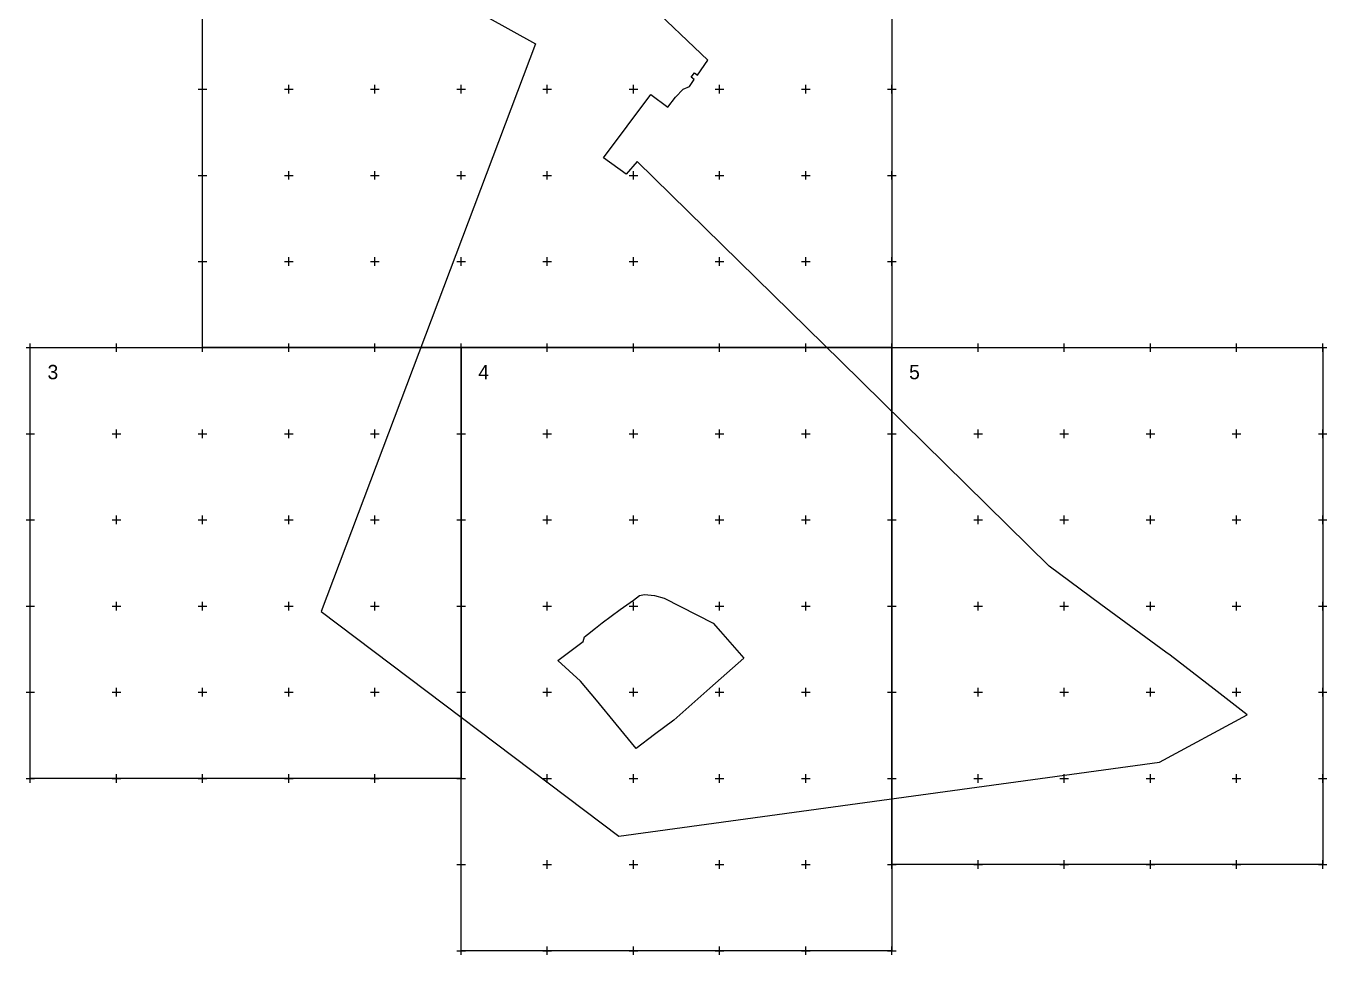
# Model space of a CAD drawing. Header units: metres. Extents: x 247 to 1002, y 2148 to 3231.
# Drawn here: x 247 to 1002, y 2148 to 2687 of the extents above; entities that cross this region are included whole.
import ezdxf
from ezdxf.enums import TextEntityAlignment as Align

# ---------------------------------------------------------------- set-up
doc = ezdxf.new("R2010")
doc.units = ezdxf.units.M
doc.header["$MEASUREMENT"] = 0
for name, color, linetype, lineweight in [('Граница перевывода', 7, 'Continuous', 25), ('Координатные кресты', 7, 'Continuous', 25), ('Подписи рамок', 7, 'Continuous', 25), ('Рамки', 7, 'Continuous', 25)]:
    doc.layers.add(name, color=color, linetype=linetype, lineweight=lineweight)
doc.styles.add('Style-RUSSIAN_1251', font='RUSSIAN_1251.shx')

# ---------------------------------------------------------------- blocks, each defined once
blk = doc.blocks.new('KREST_42')
at = {"layer": 'Координатные кресты', "color": 7, "linetype": 'Continuous', "lineweight": 25}
for p, q in [((-2.5, 0), (2.5, 0)), ((0, -2.5), (0, 2.5))]:
    blk.add_line(p, q, dxfattribs=at)
blk = doc.blocks.new('KREST_43')
at = {"layer": 'Координатные кресты', "color": 7, "linetype": 'Continuous', "lineweight": 25}
for p, q in [((-2.5, 0), (2.5, 0)), ((0, -2.5), (0, 2.5))]:
    blk.add_line(p, q, dxfattribs=at)
blk = doc.blocks.new('KREST_44')
at = {"layer": 'Координатные кресты', "color": 7, "linetype": 'Continuous', "lineweight": 25}
for p, q in [((-2.5, 0), (2.5, 0)), ((0, -2.5), (0, 2.5))]:
    blk.add_line(p, q, dxfattribs=at)
blk = doc.blocks.new('KREST_45')
at = {"layer": 'Координатные кресты', "color": 7, "linetype": 'Continuous', "lineweight": 25}
for p, q in [((-2.5, 0), (2.5, 0)), ((0, -2.5), (0, 2.5))]:
    blk.add_line(p, q, dxfattribs=at)
blk = doc.blocks.new('KREST_47')
at = {"layer": 'Координатные кресты', "color": 7, "linetype": 'Continuous', "lineweight": 25}
for p, q in [((-2.5, 0), (2.5, 0)), ((0, -2.5), (0, 2.5))]:
    blk.add_line(p, q, dxfattribs=at)
blk = doc.blocks.new('KREST_48')
at = {"layer": 'Координатные кресты', "color": 7, "linetype": 'Continuous', "lineweight": 25}
for p, q in [((-2.5, 0), (2.5, 0)), ((0, -2.5), (0, 2.5))]:
    blk.add_line(p, q, dxfattribs=at)
blk = doc.blocks.new('KREST_49')
at = {"layer": 'Координатные кресты', "color": 7, "linetype": 'Continuous', "lineweight": 25}
for p, q in [((-2.5, 0), (2.5, 0)), ((0, -2.5), (0, 2.5))]:
    blk.add_line(p, q, dxfattribs=at)
blk = doc.blocks.new('KREST_50')
at = {"layer": 'Координатные кресты', "color": 7, "linetype": 'Continuous', "lineweight": 25}
for p, q in [((-2.5, 0), (2.5, 0)), ((0, -2.5), (0, 2.5))]:
    blk.add_line(p, q, dxfattribs=at)
blk = doc.blocks.new('KREST_52')
at = {"layer": 'Координатные кресты', "color": 7, "linetype": 'Continuous', "lineweight": 25}
for p, q in [((-2.5, 0), (2.5, 0)), ((0, -2.5), (0, 2.5))]:
    blk.add_line(p, q, dxfattribs=at)
blk = doc.blocks.new('KREST_53')
at = {"layer": 'Координатные кресты', "color": 7, "linetype": 'Continuous', "lineweight": 25}
for p, q in [((-2.5, 0), (2.5, 0)), ((0, -2.5), (0, 2.5))]:
    blk.add_line(p, q, dxfattribs=at)
blk = doc.blocks.new('KREST_54')
at = {"layer": 'Координатные кресты', "color": 7, "linetype": 'Continuous', "lineweight": 25}
for p, q in [((-2.5, 0), (2.5, 0)), ((0, -2.5), (0, 2.5))]:
    blk.add_line(p, q, dxfattribs=at)
blk = doc.blocks.new('KREST_55')
at = {"layer": 'Координатные кресты', "color": 7, "linetype": 'Continuous', "lineweight": 25}
for p, q in [((-2.5, 0), (2.5, 0)), ((0, -2.5), (0, 2.5))]:
    blk.add_line(p, q, dxfattribs=at)
blk = doc.blocks.new('KREST_57')
at = {"layer": 'Координатные кресты', "color": 7, "linetype": 'Continuous', "lineweight": 25}
for p, q in [((-2.5, 0), (2.5, 0)), ((0, -2.5), (0, 2.5))]:
    blk.add_line(p, q, dxfattribs=at)
blk = doc.blocks.new('KREST_58')
at = {"layer": 'Координатные кресты', "color": 7, "linetype": 'Continuous', "lineweight": 25}
for p, q in [((-2.5, 0), (2.5, 0)), ((0, -2.5), (0, 2.5))]:
    blk.add_line(p, q, dxfattribs=at)
blk = doc.blocks.new('KREST_59')
at = {"layer": 'Координатные кресты', "color": 7, "linetype": 'Continuous', "lineweight": 25}
for p, q in [((-2.5, 0), (2.5, 0)), ((0, -2.5), (0, 2.5))]:
    blk.add_line(p, q, dxfattribs=at)
blk = doc.blocks.new('KREST_60')
at = {"layer": 'Координатные кресты', "color": 7, "linetype": 'Continuous', "lineweight": 25}
for p, q in [((-2.5, 0), (2.5, 0)), ((0, -2.5), (0, 2.5))]:
    blk.add_line(p, q, dxfattribs=at)
blk = doc.blocks.new('KREST_62')
at = {"layer": 'Координатные кресты', "color": 7, "linetype": 'Continuous', "lineweight": 25}
for p, q in [((-2.5, 0), (2.5, 0)), ((0, -2.5), (0, 2.5))]:
    blk.add_line(p, q, dxfattribs=at)
blk = doc.blocks.new('KREST_63')
at = {"layer": 'Координатные кресты', "color": 7, "linetype": 'Continuous', "lineweight": 25}
for p, q in [((-2.5, 0), (2.5, 0)), ((0, -2.5), (0, 2.5))]:
    blk.add_line(p, q, dxfattribs=at)
blk = doc.blocks.new('KREST_64')
at = {"layer": 'Координатные кресты', "color": 7, "linetype": 'Continuous', "lineweight": 25}
for p, q in [((-2.5, 0), (2.5, 0)), ((0, -2.5), (0, 2.5))]:
    blk.add_line(p, q, dxfattribs=at)
blk = doc.blocks.new('KREST_65')
at = {"layer": 'Координатные кресты', "color": 7, "linetype": 'Continuous', "lineweight": 25}
for p, q in [((-2.5, 0), (2.5, 0)), ((0, -2.5), (0, 2.5))]:
    blk.add_line(p, q, dxfattribs=at)
blk = doc.blocks.new('KREST_67')
at = {"layer": 'Координатные кресты', "color": 7, "linetype": 'Continuous', "lineweight": 25}
for p, q in [((-2.5, 0), (2.5, 0)), ((0, -2.5), (0, 2.5))]:
    blk.add_line(p, q, dxfattribs=at)
blk = doc.blocks.new('KREST_68')
at = {"layer": 'Координатные кресты', "color": 7, "linetype": 'Continuous', "lineweight": 25}
for p, q in [((-2.5, 0), (2.5, 0)), ((0, -2.5), (0, 2.5))]:
    blk.add_line(p, q, dxfattribs=at)
blk = doc.blocks.new('KREST_69')
at = {"layer": 'Координатные кресты', "color": 7, "linetype": 'Continuous', "lineweight": 25}
for p, q in [((-2.5, 0), (2.5, 0)), ((0, -2.5), (0, 2.5))]:
    blk.add_line(p, q, dxfattribs=at)
blk = doc.blocks.new('KREST_70')
at = {"layer": 'Координатные кресты', "color": 7, "linetype": 'Continuous', "lineweight": 25}
for p, q in [((-2.5, 0), (2.5, 0)), ((0, -2.5), (0, 2.5))]:
    blk.add_line(p, q, dxfattribs=at)
blk = doc.blocks.new('KREST_72')
at = {"layer": 'Координатные кресты', "color": 7, "linetype": 'Continuous', "lineweight": 25}
for p, q in [((-2.5, 0), (2.5, 0)), ((0, -2.5), (0, 2.5))]:
    blk.add_line(p, q, dxfattribs=at)
blk = doc.blocks.new('KREST_73')
at = {"layer": 'Координатные кресты', "color": 7, "linetype": 'Continuous', "lineweight": 25}
for p, q in [((-2.5, 0), (2.5, 0)), ((0, -2.5), (0, 2.5))]:
    blk.add_line(p, q, dxfattribs=at)
blk = doc.blocks.new('KREST_74')
at = {"layer": 'Координатные кресты', "color": 7, "linetype": 'Continuous', "lineweight": 25}
for p, q in [((-2.5, 0), (2.5, 0)), ((0, -2.5), (0, 2.5))]:
    blk.add_line(p, q, dxfattribs=at)
blk = doc.blocks.new('KREST_75')
at = {"layer": 'Координатные кресты', "color": 7, "linetype": 'Continuous', "lineweight": 25}
for p, q in [((-2.5, 0), (2.5, 0)), ((0, -2.5), (0, 2.5))]:
    blk.add_line(p, q, dxfattribs=at)
blk = doc.blocks.new('KREST_78')
at = {"layer": 'Координатные кресты', "color": 7, "linetype": 'Continuous', "lineweight": 25}
for p, q in [((-2.5, 0), (2.5, 0)), ((0, -2.5), (0, 2.5))]:
    blk.add_line(p, q, dxfattribs=at)
blk = doc.blocks.new('KREST_79')
at = {"layer": 'Координатные кресты', "color": 7, "linetype": 'Continuous', "lineweight": 25}
for p, q in [((-2.5, 0), (2.5, 0)), ((0, -2.5), (0, 2.5))]:
    blk.add_line(p, q, dxfattribs=at)
blk = doc.blocks.new('KREST_80')
at = {"layer": 'Координатные кресты', "color": 7, "linetype": 'Continuous', "lineweight": 25}
for p, q in [((-2.5, 0), (2.5, 0)), ((0, -2.5), (0, 2.5))]:
    blk.add_line(p, q, dxfattribs=at)
blk = doc.blocks.new('KREST_81')
at = {"layer": 'Координатные кресты', "color": 7, "linetype": 'Continuous', "lineweight": 25}
for p, q in [((-2.5, 0), (2.5, 0)), ((0, -2.5), (0, 2.5))]:
    blk.add_line(p, q, dxfattribs=at)
blk = doc.blocks.new('KREST_84')
at = {"layer": 'Координатные кресты', "color": 7, "linetype": 'Continuous', "lineweight": 25}
for p, q in [((-2.5, 0), (2.5, 0)), ((0, -2.5), (0, 2.5))]:
    blk.add_line(p, q, dxfattribs=at)
blk = doc.blocks.new('KREST_85')
at = {"layer": 'Координатные кресты', "color": 7, "linetype": 'Continuous', "lineweight": 25}
for p, q in [((-2.5, 0), (2.5, 0)), ((0, -2.5), (0, 2.5))]:
    blk.add_line(p, q, dxfattribs=at)
blk = doc.blocks.new('KREST_86')
at = {"layer": 'Координатные кресты', "color": 7, "linetype": 'Continuous', "lineweight": 25}
for p, q in [((-2.5, 0), (2.5, 0)), ((0, -2.5), (0, 2.5))]:
    blk.add_line(p, q, dxfattribs=at)
blk = doc.blocks.new('KREST_87')
at = {"layer": 'Координатные кресты', "color": 7, "linetype": 'Continuous', "lineweight": 25}
for p, q in [((-2.5, 0), (2.5, 0)), ((0, -2.5), (0, 2.5))]:
    blk.add_line(p, q, dxfattribs=at)
blk = doc.blocks.new('KREST_90')
at = {"layer": 'Координатные кресты', "color": 7, "linetype": 'Continuous', "lineweight": 25}
for p, q in [((-2.5, 0), (2.5, 0)), ((0, -2.5), (0, 2.5))]:
    blk.add_line(p, q, dxfattribs=at)
blk = doc.blocks.new('KREST_91')
at = {"layer": 'Координатные кресты', "color": 7, "linetype": 'Continuous', "lineweight": 25}
for p, q in [((-2.5, 0), (2.5, 0)), ((0, -2.5), (0, 2.5))]:
    blk.add_line(p, q, dxfattribs=at)
blk = doc.blocks.new('KREST_92')
at = {"layer": 'Координатные кресты', "color": 7, "linetype": 'Continuous', "lineweight": 25}
for p, q in [((-2.5, 0), (2.5, 0)), ((0, -2.5), (0, 2.5))]:
    blk.add_line(p, q, dxfattribs=at)
blk = doc.blocks.new('KREST_93')
at = {"layer": 'Координатные кресты', "color": 7, "linetype": 'Continuous', "lineweight": 25}
for p, q in [((-2.5, 0), (2.5, 0)), ((0, -2.5), (0, 2.5))]:
    blk.add_line(p, q, dxfattribs=at)
blk = doc.blocks.new('KREST_94')
at = {"layer": 'Координатные кресты', "color": 7, "linetype": 'Continuous', "lineweight": 25}
for p, q in [((-2.5, 0), (2.5, 0)), ((0, -2.5), (0, 2.5))]:
    blk.add_line(p, q, dxfattribs=at)
blk = doc.blocks.new('KREST_95')
at = {"layer": 'Координатные кресты', "color": 7, "linetype": 'Continuous', "lineweight": 25}
for p, q in [((-2.5, 0), (2.5, 0)), ((0, -2.5), (0, 2.5))]:
    blk.add_line(p, q, dxfattribs=at)
blk = doc.blocks.new('KREST_96')
at = {"layer": 'Координатные кресты', "color": 7, "linetype": 'Continuous', "lineweight": 25}
for p, q in [((-2.5, 0), (2.5, 0)), ((0, -2.5), (0, 2.5))]:
    blk.add_line(p, q, dxfattribs=at)
blk = doc.blocks.new('KREST_97')
at = {"layer": 'Координатные кресты', "color": 7, "linetype": 'Continuous', "lineweight": 25}
for p, q in [((-2.5, 0), (2.5, 0)), ((0, -2.5), (0, 2.5))]:
    blk.add_line(p, q, dxfattribs=at)
blk = doc.blocks.new('KREST_98')
at = {"layer": 'Координатные кресты', "color": 7, "linetype": 'Continuous', "lineweight": 25}
for p, q in [((-2.5, 0), (2.5, 0)), ((0, -2.5), (0, 2.5))]:
    blk.add_line(p, q, dxfattribs=at)
blk = doc.blocks.new('KREST_99')
at = {"layer": 'Координатные кресты', "color": 7, "linetype": 'Continuous', "lineweight": 25}
for p, q in [((-2.5, 0), (2.5, 0)), ((0, -2.5), (0, 2.5))]:
    blk.add_line(p, q, dxfattribs=at)
blk = doc.blocks.new('KREST_100')
at = {"layer": 'Координатные кресты', "color": 7, "linetype": 'Continuous', "lineweight": 25}
for p, q in [((-2.5, 0), (2.5, 0)), ((0, -2.5), (0, 2.5))]:
    blk.add_line(p, q, dxfattribs=at)
blk = doc.blocks.new('KREST_101')
at = {"layer": 'Координатные кресты', "color": 7, "linetype": 'Continuous', "lineweight": 25}
for p, q in [((-2.5, 0), (2.5, 0)), ((0, -2.5), (0, 2.5))]:
    blk.add_line(p, q, dxfattribs=at)
blk = doc.blocks.new('KREST_102')
at = {"layer": 'Координатные кресты', "color": 7, "linetype": 'Continuous', "lineweight": 25}
for p, q in [((-2.5, 0), (2.5, 0)), ((0, -2.5), (0, 2.5))]:
    blk.add_line(p, q, dxfattribs=at)
blk = doc.blocks.new('KREST_103')
at = {"layer": 'Координатные кресты', "color": 7, "linetype": 'Continuous', "lineweight": 25}
for p, q in [((-2.5, 0), (2.5, 0)), ((0, -2.5), (0, 2.5))]:
    blk.add_line(p, q, dxfattribs=at)
blk = doc.blocks.new('KREST_104')
at = {"layer": 'Координатные кресты', "color": 7, "linetype": 'Continuous', "lineweight": 25}
for p, q in [((-2.5, 0), (2.5, 0)), ((0, -2.5), (0, 2.5))]:
    blk.add_line(p, q, dxfattribs=at)
blk = doc.blocks.new('KREST_105')
at = {"layer": 'Координатные кресты', "color": 7, "linetype": 'Continuous', "lineweight": 25}
for p, q in [((-2.5, 0), (2.5, 0)), ((0, -2.5), (0, 2.5))]:
    blk.add_line(p, q, dxfattribs=at)
blk = doc.blocks.new('KREST_106')
at = {"layer": 'Координатные кресты', "color": 7, "linetype": 'Continuous', "lineweight": 25}
for p, q in [((-2.5, 0), (2.5, 0)), ((0, -2.5), (0, 2.5))]:
    blk.add_line(p, q, dxfattribs=at)
blk = doc.blocks.new('KREST_107')
at = {"layer": 'Координатные кресты', "color": 7, "linetype": 'Continuous', "lineweight": 25}
for p, q in [((-2.5, 0), (2.5, 0)), ((0, -2.5), (0, 2.5))]:
    blk.add_line(p, q, dxfattribs=at)
blk = doc.blocks.new('KREST_108')
at = {"layer": 'Координатные кресты', "color": 7, "linetype": 'Continuous', "lineweight": 25}
for p, q in [((-2.5, 0), (2.5, 0)), ((0, -2.5), (0, 2.5))]:
    blk.add_line(p, q, dxfattribs=at)
blk = doc.blocks.new('KREST_109')
at = {"layer": 'Координатные кресты', "color": 7, "linetype": 'Continuous', "lineweight": 25}
for p, q in [((-2.5, 0), (2.5, 0)), ((0, -2.5), (0, 2.5))]:
    blk.add_line(p, q, dxfattribs=at)
blk = doc.blocks.new('KREST_110')
at = {"layer": 'Координатные кресты', "color": 7, "linetype": 'Continuous', "lineweight": 25}
for p, q in [((-2.5, 0), (2.5, 0)), ((0, -2.5), (0, 2.5))]:
    blk.add_line(p, q, dxfattribs=at)
blk = doc.blocks.new('KREST_111')
at = {"layer": 'Координатные кресты', "color": 7, "linetype": 'Continuous', "lineweight": 25}
for p, q in [((-2.5, 0), (2.5, 0)), ((0, -2.5), (0, 2.5))]:
    blk.add_line(p, q, dxfattribs=at)
blk = doc.blocks.new('KREST_112')
at = {"layer": 'Координатные кресты', "color": 7, "linetype": 'Continuous', "lineweight": 25}
for p, q in [((-2.5, 0), (2.5, 0)), ((0, -2.5), (0, 2.5))]:
    blk.add_line(p, q, dxfattribs=at)
blk = doc.blocks.new('KREST_113')
at = {"layer": 'Координатные кресты', "color": 7, "linetype": 'Continuous', "lineweight": 25}
for p, q in [((-2.5, 0), (2.5, 0)), ((0, -2.5), (0, 2.5))]:
    blk.add_line(p, q, dxfattribs=at)
blk = doc.blocks.new('KREST_114')
at = {"layer": 'Координатные кресты', "color": 7, "linetype": 'Continuous', "lineweight": 25}
for p, q in [((-2.5, 0), (2.5, 0)), ((0, -2.5), (0, 2.5))]:
    blk.add_line(p, q, dxfattribs=at)
blk = doc.blocks.new('KREST_115')
at = {"layer": 'Координатные кресты', "color": 7, "linetype": 'Continuous', "lineweight": 25}
for p, q in [((-2.5, 0), (2.5, 0)), ((0, -2.5), (0, 2.5))]:
    blk.add_line(p, q, dxfattribs=at)
blk = doc.blocks.new('KREST_116')
at = {"layer": 'Координатные кресты', "color": 7, "linetype": 'Continuous', "lineweight": 25}
for p, q in [((-2.5, 0), (2.5, 0)), ((0, -2.5), (0, 2.5))]:
    blk.add_line(p, q, dxfattribs=at)
blk = doc.blocks.new('KREST_117')
at = {"layer": 'Координатные кресты', "color": 7, "linetype": 'Continuous', "lineweight": 25}
for p, q in [((-2.5, 0), (2.5, 0)), ((0, -2.5), (0, 2.5))]:
    blk.add_line(p, q, dxfattribs=at)
blk = doc.blocks.new('KREST_118')
at = {"layer": 'Координатные кресты', "color": 7, "linetype": 'Continuous', "lineweight": 25}
for p, q in [((-2.5, 0), (2.5, 0)), ((0, -2.5), (0, 2.5))]:
    blk.add_line(p, q, dxfattribs=at)
blk = doc.blocks.new('KREST_119')
at = {"layer": 'Координатные кресты', "color": 7, "linetype": 'Continuous', "lineweight": 25}
for p, q in [((-2.5, 0), (2.5, 0)), ((0, -2.5), (0, 2.5))]:
    blk.add_line(p, q, dxfattribs=at)
blk = doc.blocks.new('KREST_120')
at = {"layer": 'Координатные кресты', "color": 7, "linetype": 'Continuous', "lineweight": 25}
for p, q in [((-2.5, 0), (2.5, 0)), ((0, -2.5), (0, 2.5))]:
    blk.add_line(p, q, dxfattribs=at)
blk = doc.blocks.new('KREST_121')
at = {"layer": 'Координатные кресты', "color": 7, "linetype": 'Continuous', "lineweight": 25}
for p, q in [((-2.5, 0), (2.5, 0)), ((0, -2.5), (0, 2.5))]:
    blk.add_line(p, q, dxfattribs=at)
blk = doc.blocks.new('KREST_122')
at = {"layer": 'Координатные кресты', "color": 7, "linetype": 'Continuous', "lineweight": 25}
for p, q in [((-2.5, 0), (2.5, 0)), ((0, -2.5), (0, 2.5))]:
    blk.add_line(p, q, dxfattribs=at)
blk = doc.blocks.new('KREST_123')
at = {"layer": 'Координатные кресты', "color": 7, "linetype": 'Continuous', "lineweight": 25}
for p, q in [((-2.5, 0), (2.5, 0)), ((0, -2.5), (0, 2.5))]:
    blk.add_line(p, q, dxfattribs=at)
blk = doc.blocks.new('KREST_124')
at = {"layer": 'Координатные кресты', "color": 7, "linetype": 'Continuous', "lineweight": 25}
for p, q in [((-2.5, 0), (2.5, 0)), ((0, -2.5), (0, 2.5))]:
    blk.add_line(p, q, dxfattribs=at)
blk = doc.blocks.new('KREST_125')
at = {"layer": 'Координатные кресты', "color": 7, "linetype": 'Continuous', "lineweight": 25}
for p, q in [((-2.5, 0), (2.5, 0)), ((0, -2.5), (0, 2.5))]:
    blk.add_line(p, q, dxfattribs=at)
blk = doc.blocks.new('KREST_126')
at = {"layer": 'Координатные кресты', "color": 7, "linetype": 'Continuous', "lineweight": 25}
for p, q in [((-2.5, 0), (2.5, 0)), ((0, -2.5), (0, 2.5))]:
    blk.add_line(p, q, dxfattribs=at)
blk = doc.blocks.new('KREST_127')
at = {"layer": 'Координатные кресты', "color": 7, "linetype": 'Continuous', "lineweight": 25}
for p, q in [((-2.5, 0), (2.5, 0)), ((0, -2.5), (0, 2.5))]:
    blk.add_line(p, q, dxfattribs=at)
blk = doc.blocks.new('KREST_128')
at = {"layer": 'Координатные кресты', "color": 7, "linetype": 'Continuous', "lineweight": 25}
for p, q in [((-2.5, 0), (2.5, 0)), ((0, -2.5), (0, 2.5))]:
    blk.add_line(p, q, dxfattribs=at)
blk = doc.blocks.new('KREST_129')
at = {"layer": 'Координатные кресты', "color": 7, "linetype": 'Continuous', "lineweight": 25}
for p, q in [((-2.5, 0), (2.5, 0)), ((0, -2.5), (0, 2.5))]:
    blk.add_line(p, q, dxfattribs=at)
blk = doc.blocks.new('KREST_130')
at = {"layer": 'Координатные кресты', "color": 7, "linetype": 'Continuous', "lineweight": 25}
for p, q in [((-2.5, 0), (2.5, 0)), ((0, -2.5), (0, 2.5))]:
    blk.add_line(p, q, dxfattribs=at)
blk = doc.blocks.new('KREST_131')
at = {"layer": 'Координатные кресты', "color": 7, "linetype": 'Continuous', "lineweight": 25}
for p, q in [((-2.5, 0), (2.5, 0)), ((0, -2.5), (0, 2.5))]:
    blk.add_line(p, q, dxfattribs=at)
blk = doc.blocks.new('KREST_132')
at = {"layer": 'Координатные кресты', "color": 7, "linetype": 'Continuous', "lineweight": 25}
for p, q in [((-2.5, 0), (2.5, 0)), ((0, -2.5), (0, 2.5))]:
    blk.add_line(p, q, dxfattribs=at)
blk = doc.blocks.new('KREST_133')
at = {"layer": 'Координатные кресты', "color": 7, "linetype": 'Continuous', "lineweight": 25}
for p, q in [((-2.5, 0), (2.5, 0)), ((0, -2.5), (0, 2.5))]:
    blk.add_line(p, q, dxfattribs=at)
blk = doc.blocks.new('KREST_134')
at = {"layer": 'Координатные кресты', "color": 7, "linetype": 'Continuous', "lineweight": 25}
for p, q in [((-2.5, 0), (2.5, 0)), ((0, -2.5), (0, 2.5))]:
    blk.add_line(p, q, dxfattribs=at)
blk = doc.blocks.new('KREST_135')
at = {"layer": 'Координатные кресты', "color": 7, "linetype": 'Continuous', "lineweight": 25}
for p, q in [((-2.5, 0), (2.5, 0)), ((0, -2.5), (0, 2.5))]:
    blk.add_line(p, q, dxfattribs=at)
blk = doc.blocks.new('KREST_136')
at = {"layer": 'Координатные кресты', "color": 7, "linetype": 'Continuous', "lineweight": 25}
for p, q in [((-2.5, 0), (2.5, 0)), ((0, -2.5), (0, 2.5))]:
    blk.add_line(p, q, dxfattribs=at)
blk = doc.blocks.new('KREST_137')
at = {"layer": 'Координатные кресты', "color": 7, "linetype": 'Continuous', "lineweight": 25}
for p, q in [((-2.5, 0), (2.5, 0)), ((0, -2.5), (0, 2.5))]:
    blk.add_line(p, q, dxfattribs=at)
blk = doc.blocks.new('KREST_138')
at = {"layer": 'Координатные кресты', "color": 7, "linetype": 'Continuous', "lineweight": 25}
for p, q in [((-2.5, 0), (2.5, 0)), ((0, -2.5), (0, 2.5))]:
    blk.add_line(p, q, dxfattribs=at)
blk = doc.blocks.new('KREST_139')
at = {"layer": 'Координатные кресты', "color": 7, "linetype": 'Continuous', "lineweight": 25}
for p, q in [((-2.5, 0), (2.5, 0)), ((0, -2.5), (0, 2.5))]:
    blk.add_line(p, q, dxfattribs=at)
blk = doc.blocks.new('KREST_140')
at = {"layer": 'Координатные кресты', "color": 7, "linetype": 'Continuous', "lineweight": 25}
for p, q in [((-2.5, 0), (2.5, 0)), ((0, -2.5), (0, 2.5))]:
    blk.add_line(p, q, dxfattribs=at)
blk = doc.blocks.new('KREST_141')
at = {"layer": 'Координатные кресты', "color": 7, "linetype": 'Continuous', "lineweight": 25}
for p, q in [((-2.5, 0), (2.5, 0)), ((0, -2.5), (0, 2.5))]:
    blk.add_line(p, q, dxfattribs=at)
blk = doc.blocks.new('KREST_142')
at = {"layer": 'Координатные кресты', "color": 7, "linetype": 'Continuous', "lineweight": 25}
for p, q in [((-2.5, 0), (2.5, 0)), ((0, -2.5), (0, 2.5))]:
    blk.add_line(p, q, dxfattribs=at)
blk = doc.blocks.new('KREST_143')
at = {"layer": 'Координатные кресты', "color": 7, "linetype": 'Continuous', "lineweight": 25}
for p, q in [((-2.5, 0), (2.5, 0)), ((0, -2.5), (0, 2.5))]:
    blk.add_line(p, q, dxfattribs=at)
blk = doc.blocks.new('KREST_144')
at = {"layer": 'Координатные кресты', "color": 7, "linetype": 'Continuous', "lineweight": 25}
for p, q in [((-2.5, 0), (2.5, 0)), ((0, -2.5), (0, 2.5))]:
    blk.add_line(p, q, dxfattribs=at)
blk = doc.blocks.new('KREST_145')
at = {"layer": 'Координатные кресты', "color": 7, "linetype": 'Continuous', "lineweight": 25}
for p, q in [((-2.5, 0), (2.5, 0)), ((0, -2.5), (0, 2.5))]:
    blk.add_line(p, q, dxfattribs=at)
blk = doc.blocks.new('KREST_146')
at = {"layer": 'Координатные кресты', "color": 7, "linetype": 'Continuous', "lineweight": 25}
for p, q in [((-2.5, 0), (2.5, 0)), ((0, -2.5), (0, 2.5))]:
    blk.add_line(p, q, dxfattribs=at)
blk = doc.blocks.new('KREST_147')
at = {"layer": 'Координатные кресты', "color": 7, "linetype": 'Continuous', "lineweight": 25}
for p, q in [((-2.5, 0), (2.5, 0)), ((0, -2.5), (0, 2.5))]:
    blk.add_line(p, q, dxfattribs=at)
blk = doc.blocks.new('KREST_148')
at = {"layer": 'Координатные кресты', "color": 7, "linetype": 'Continuous', "lineweight": 25}
for p, q in [((-2.5, 0), (2.5, 0)), ((0, -2.5), (0, 2.5))]:
    blk.add_line(p, q, dxfattribs=at)
blk = doc.blocks.new('KREST_149')
at = {"layer": 'Координатные кресты', "color": 7, "linetype": 'Continuous', "lineweight": 25}
for p, q in [((-2.5, 0), (2.5, 0)), ((0, -2.5), (0, 2.5))]:
    blk.add_line(p, q, dxfattribs=at)
blk = doc.blocks.new('KREST_150')
at = {"layer": 'Координатные кресты', "color": 7, "linetype": 'Continuous', "lineweight": 25}
for p, q in [((-2.5, 0), (2.5, 0)), ((0, -2.5), (0, 2.5))]:
    blk.add_line(p, q, dxfattribs=at)
blk = doc.blocks.new('KREST_151')
at = {"layer": 'Координатные кресты', "color": 7, "linetype": 'Continuous', "lineweight": 25}
for p, q in [((-2.5, 0), (2.5, 0)), ((0, -2.5), (0, 2.5))]:
    blk.add_line(p, q, dxfattribs=at)
blk = doc.blocks.new('KREST_152')
at = {"layer": 'Координатные кресты', "color": 7, "linetype": 'Continuous', "lineweight": 25}
for p, q in [((-2.5, 0), (2.5, 0)), ((0, -2.5), (0, 2.5))]:
    blk.add_line(p, q, dxfattribs=at)
blk = doc.blocks.new('KREST_153')
at = {"layer": 'Координатные кресты', "color": 7, "linetype": 'Continuous', "lineweight": 25}
for p, q in [((-2.5, 0), (2.5, 0)), ((0, -2.5), (0, 2.5))]:
    blk.add_line(p, q, dxfattribs=at)
blk = doc.blocks.new('KREST_154')
at = {"layer": 'Координатные кресты', "color": 7, "linetype": 'Continuous', "lineweight": 25}
for p, q in [((-2.5, 0), (2.5, 0)), ((0, -2.5), (0, 2.5))]:
    blk.add_line(p, q, dxfattribs=at)
blk = doc.blocks.new('KREST_155')
at = {"layer": 'Координатные кресты', "color": 7, "linetype": 'Continuous', "lineweight": 25}
for p, q in [((-2.5, 0), (2.5, 0)), ((0, -2.5), (0, 2.5))]:
    blk.add_line(p, q, dxfattribs=at)
blk = doc.blocks.new('KREST_156')
at = {"layer": 'Координатные кресты', "color": 7, "linetype": 'Continuous', "lineweight": 25}
for p, q in [((-2.5, 0), (2.5, 0)), ((0, -2.5), (0, 2.5))]:
    blk.add_line(p, q, dxfattribs=at)
blk = doc.blocks.new('KREST_157')
at = {"layer": 'Координатные кресты', "color": 7, "linetype": 'Continuous', "lineweight": 25}
for p, q in [((-2.5, 0), (2.5, 0)), ((0, -2.5), (0, 2.5))]:
    blk.add_line(p, q, dxfattribs=at)
blk = doc.blocks.new('KREST_158')
at = {"layer": 'Координатные кресты', "color": 7, "linetype": 'Continuous', "lineweight": 25}
for p, q in [((-2.5, 0), (2.5, 0)), ((0, -2.5), (0, 2.5))]:
    blk.add_line(p, q, dxfattribs=at)
blk = doc.blocks.new('KREST_159')
at = {"layer": 'Координатные кресты', "color": 7, "linetype": 'Continuous', "lineweight": 25}
for p, q in [((-2.5, 0), (2.5, 0)), ((0, -2.5), (0, 2.5))]:
    blk.add_line(p, q, dxfattribs=at)
blk = doc.blocks.new('KREST_160')
at = {"layer": 'Координатные кресты', "color": 7, "linetype": 'Continuous', "lineweight": 25}
for p, q in [((-2.5, 0), (2.5, 0)), ((0, -2.5), (0, 2.5))]:
    blk.add_line(p, q, dxfattribs=at)
blk = doc.blocks.new('KREST_161')
at = {"layer": 'Координатные кресты', "color": 7, "linetype": 'Continuous', "lineweight": 25}
for p, q in [((-2.5, 0), (2.5, 0)), ((0, -2.5), (0, 2.5))]:
    blk.add_line(p, q, dxfattribs=at)
blk = doc.blocks.new('KREST_162')
at = {"layer": 'Координатные кресты', "color": 7, "linetype": 'Continuous', "lineweight": 25}
for p, q in [((-2.5, 0), (2.5, 0)), ((0, -2.5), (0, 2.5))]:
    blk.add_line(p, q, dxfattribs=at)
blk = doc.blocks.new('KREST_163')
at = {"layer": 'Координатные кресты', "color": 7, "linetype": 'Continuous', "lineweight": 25}
for p, q in [((-2.5, 0), (2.5, 0)), ((0, -2.5), (0, 2.5))]:
    blk.add_line(p, q, dxfattribs=at)
blk = doc.blocks.new('KREST_164')
at = {"layer": 'Координатные кресты', "color": 7, "linetype": 'Continuous', "lineweight": 25}
for p, q in [((-2.5, 0), (2.5, 0)), ((0, -2.5), (0, 2.5))]:
    blk.add_line(p, q, dxfattribs=at)
blk = doc.blocks.new('KREST_165')
at = {"layer": 'Координатные кресты', "color": 7, "linetype": 'Continuous', "lineweight": 25}
for p, q in [((-2.5, 0), (2.5, 0)), ((0, -2.5), (0, 2.5))]:
    blk.add_line(p, q, dxfattribs=at)
blk = doc.blocks.new('KREST_166')
at = {"layer": 'Координатные кресты', "color": 7, "linetype": 'Continuous', "lineweight": 25}
for p, q in [((-2.5, 0), (2.5, 0)), ((0, -2.5), (0, 2.5))]:
    blk.add_line(p, q, dxfattribs=at)
blk = doc.blocks.new('KREST_167')
at = {"layer": 'Координатные кресты', "color": 7, "linetype": 'Continuous', "lineweight": 25}
for p, q in [((-2.5, 0), (2.5, 0)), ((0, -2.5), (0, 2.5))]:
    blk.add_line(p, q, dxfattribs=at)
blk = doc.blocks.new('KREST_168')
at = {"layer": 'Координатные кресты', "color": 7, "linetype": 'Continuous', "lineweight": 25}
for p, q in [((-2.5, 0), (2.5, 0)), ((0, -2.5), (0, 2.5))]:
    blk.add_line(p, q, dxfattribs=at)
blk = doc.blocks.new('KREST_169')
at = {"layer": 'Координатные кресты', "color": 7, "linetype": 'Continuous', "lineweight": 25}
for p, q in [((-2.5, 0), (2.5, 0)), ((0, -2.5), (0, 2.5))]:
    blk.add_line(p, q, dxfattribs=at)
blk = doc.blocks.new('KREST_170')
at = {"layer": 'Координатные кресты', "color": 7, "linetype": 'Continuous', "lineweight": 25}
for p, q in [((-2.5, 0), (2.5, 0)), ((0, -2.5), (0, 2.5))]:
    blk.add_line(p, q, dxfattribs=at)
blk = doc.blocks.new('KREST_171')
at = {"layer": 'Координатные кресты', "color": 7, "linetype": 'Continuous', "lineweight": 25}
for p, q in [((-2.5, 0), (2.5, 0)), ((0, -2.5), (0, 2.5))]:
    blk.add_line(p, q, dxfattribs=at)
blk = doc.blocks.new('KREST_172')
at = {"layer": 'Координатные кресты', "color": 7, "linetype": 'Continuous', "lineweight": 25}
for p, q in [((-2.5, 0), (2.5, 0)), ((0, -2.5), (0, 2.5))]:
    blk.add_line(p, q, dxfattribs=at)
blk = doc.blocks.new('KREST_173')
at = {"layer": 'Координатные кресты', "color": 7, "linetype": 'Continuous', "lineweight": 25}
for p, q in [((-2.5, 0), (2.5, 0)), ((0, -2.5), (0, 2.5))]:
    blk.add_line(p, q, dxfattribs=at)
blk = doc.blocks.new('KREST_174')
at = {"layer": 'Координатные кресты', "color": 7, "linetype": 'Continuous', "lineweight": 25}
for p, q in [((-2.5, 0), (2.5, 0)), ((0, -2.5), (0, 2.5))]:
    blk.add_line(p, q, dxfattribs=at)
blk = doc.blocks.new('KREST_175')
at = {"layer": 'Координатные кресты', "color": 7, "linetype": 'Continuous', "lineweight": 25}
for p, q in [((-2.5, 0), (2.5, 0)), ((0, -2.5), (0, 2.5))]:
    blk.add_line(p, q, dxfattribs=at)
blk = doc.blocks.new('KREST_176')
at = {"layer": 'Координатные кресты', "color": 7, "linetype": 'Continuous', "lineweight": 25}
for p, q in [((-2.5, 0), (2.5, 0)), ((0, -2.5), (0, 2.5))]:
    blk.add_line(p, q, dxfattribs=at)
blk = doc.blocks.new('KREST_177')
at = {"layer": 'Координатные кресты', "color": 7, "linetype": 'Continuous', "lineweight": 25}
for p, q in [((-2.5, 0), (2.5, 0)), ((0, -2.5), (0, 2.5))]:
    blk.add_line(p, q, dxfattribs=at)
blk = doc.blocks.new('KREST_178')
at = {"layer": 'Координатные кресты', "color": 7, "linetype": 'Continuous', "lineweight": 25}
for p, q in [((-2.5, 0), (2.5, 0)), ((0, -2.5), (0, 2.5))]:
    blk.add_line(p, q, dxfattribs=at)
blk = doc.blocks.new('KREST_179')
at = {"layer": 'Координатные кресты', "color": 7, "linetype": 'Continuous', "lineweight": 25}
for p, q in [((-2.5, 0), (2.5, 0)), ((0, -2.5), (0, 2.5))]:
    blk.add_line(p, q, dxfattribs=at)
blk = doc.blocks.new('KREST_180')
at = {"layer": 'Координатные кресты', "color": 7, "linetype": 'Continuous', "lineweight": 25}
for p, q in [((-2.5, 0), (2.5, 0)), ((0, -2.5), (0, 2.5))]:
    blk.add_line(p, q, dxfattribs=at)
blk = doc.blocks.new('KREST_181')
at = {"layer": 'Координатные кресты', "color": 7, "linetype": 'Continuous', "lineweight": 25}
for p, q in [((-2.5, 0), (2.5, 0)), ((0, -2.5), (0, 2.5))]:
    blk.add_line(p, q, dxfattribs=at)
blk = doc.blocks.new('KREST_182')
at = {"layer": 'Координатные кресты', "color": 7, "linetype": 'Continuous', "lineweight": 25}
for p, q in [((-2.5, 0), (2.5, 0)), ((0, -2.5), (0, 2.5))]:
    blk.add_line(p, q, dxfattribs=at)
blk = doc.blocks.new('KREST_183')
at = {"layer": 'Координатные кресты', "color": 7, "linetype": 'Continuous', "lineweight": 25}
for p, q in [((-2.5, 0), (2.5, 0)), ((0, -2.5), (0, 2.5))]:
    blk.add_line(p, q, dxfattribs=at)
blk = doc.blocks.new('KREST_184')
at = {"layer": 'Координатные кресты', "color": 7, "linetype": 'Continuous', "lineweight": 25}
for p, q in [((-2.5, 0), (2.5, 0)), ((0, -2.5), (0, 2.5))]:
    blk.add_line(p, q, dxfattribs=at)
blk = doc.blocks.new('KREST_185')
at = {"layer": 'Координатные кресты', "color": 7, "linetype": 'Continuous', "lineweight": 25}
for p, q in [((-2.5, 0), (2.5, 0)), ((0, -2.5), (0, 2.5))]:
    blk.add_line(p, q, dxfattribs=at)
blk = doc.blocks.new('KREST_186')
at = {"layer": 'Координатные кресты', "color": 7, "linetype": 'Continuous', "lineweight": 25}
for p, q in [((-2.5, 0), (2.5, 0)), ((0, -2.5), (0, 2.5))]:
    blk.add_line(p, q, dxfattribs=at)
blk = doc.blocks.new('KREST_187')
at = {"layer": 'Координатные кресты', "color": 7, "linetype": 'Continuous', "lineweight": 25}
for p, q in [((-2.5, 0), (2.5, 0)), ((0, -2.5), (0, 2.5))]:
    blk.add_line(p, q, dxfattribs=at)
blk = doc.blocks.new('KREST_188')
at = {"layer": 'Координатные кресты', "color": 7, "linetype": 'Continuous', "lineweight": 25}
for p, q in [((-2.5, 0), (2.5, 0)), ((0, -2.5), (0, 2.5))]:
    blk.add_line(p, q, dxfattribs=at)
blk = doc.blocks.new('KREST_189')
at = {"layer": 'Координатные кресты', "color": 7, "linetype": 'Continuous', "lineweight": 25}
for p, q in [((-2.5, 0), (2.5, 0)), ((0, -2.5), (0, 2.5))]:
    blk.add_line(p, q, dxfattribs=at)
blk = doc.blocks.new('KREST_190')
at = {"layer": 'Координатные кресты', "color": 7, "linetype": 'Continuous', "lineweight": 25}
for p, q in [((-2.5, 0), (2.5, 0)), ((0, -2.5), (0, 2.5))]:
    blk.add_line(p, q, dxfattribs=at)
blk = doc.blocks.new('KREST_191')
at = {"layer": 'Координатные кресты', "color": 7, "linetype": 'Continuous', "lineweight": 25}
for p, q in [((-2.5, 0), (2.5, 0)), ((0, -2.5), (0, 2.5))]:
    blk.add_line(p, q, dxfattribs=at)
blk = doc.blocks.new('KREST_192')
at = {"layer": 'Координатные кресты', "color": 7, "linetype": 'Continuous', "lineweight": 25}
for p, q in [((-2.5, 0), (2.5, 0)), ((0, -2.5), (0, 2.5))]:
    blk.add_line(p, q, dxfattribs=at)
blk = doc.blocks.new('KREST_193')
at = {"layer": 'Координатные кресты', "color": 7, "linetype": 'Continuous', "lineweight": 25}
for p, q in [((-2.5, 0), (2.5, 0)), ((0, -2.5), (0, 2.5))]:
    blk.add_line(p, q, dxfattribs=at)

msp = doc.modelspace()

# ---------------------------------------------------------------- linework, layer by layer
at = {"layer": 'Граница перевывода', "color": 1, "linetype": 'Continuous', "lineweight": 25, "flags": 128}
for points in [[(410.902, 2749.824), (543.26, 2676.342), (418.815, 2346.763), (591.481, 2216.43), (905.212, 2259.388), (956.213, 2286.81), (937.001, 2301.771), (911.483, 2321.503), (909.033, 2323.3)], [(909.033, 2323.3), (871.308, 2350.972), (841.2, 2373.111), (720.403, 2492.099), (602.202, 2608.018), (595.76, 2600.638), (582.549, 2610.23), (610.067, 2646.929), (620, 2639.584), (624.508, 2645.332), (628.897, 2649.955), (632.455, 2651.637), (635.265, 2655.547), (633.44, 2656.97), (635.395, 2659.502), (637.181, 2658.051), (643.135, 2666.786), (607.345, 2700.81)], [(644.422, 2302.312), (623.507, 2283.805), (612.228, 2275.489), (601.622, 2267.39), (590.001, 2281.528), (578.514, 2295.32), (569.274, 2306.413), (556.138, 2318.426), (570.786, 2329.514), (571.558, 2332.12), (573.424, 2333.595), (578.008, 2337.216), (581.767, 2340.186), (592.304, 2347.936), (599.961, 2353.498), (603.535, 2356.094), (606.5, 2356.723), (612.254, 2356.101), (617.907, 2354.504), (646.323, 2339.989), (650.491, 2335.331), (664.045, 2319.676), (644.422, 2302.312)]]:
    msp.add_lwpolyline(points, dxfattribs=at)
at = {"layer": 'Рамки', "color": 2, "linetype": 'Continuous', "lineweight": 25, "flags": 128}
for points in [[(350, 2500), (350, 2750), (750, 2750), (750, 2500), (350, 2500)], [(250, 2250), (250, 2500), (500, 2500), (500, 2250), (250, 2250)], [(500, 2150), (500, 2500), (750, 2500), (750, 2150), (500, 2150)], [(750, 2200), (750, 2500), (1000, 2500), (1000, 2200), (750, 2200)]]:
    msp.add_lwpolyline(points, dxfattribs=at)

# ---------------------------------------------------------------- block references
at = {"layer": 'Координатные кресты', "color": 7, "linetype": 'Continuous', "lineweight": 25}
for name, p in [('KREST_45', (350, 2650)), ('KREST_50', (400, 2650)), ('KREST_55', (450, 2650)), ('KREST_60', (500, 2650)), ('KREST_65', (550, 2650)), ('KREST_70', (600, 2650)), ('KREST_75', (650, 2650)), ('KREST_81', (700, 2650)), ('KREST_87', (750, 2650)), ('KREST_44', (350, 2600)), ('KREST_49', (400, 2600)), ('KREST_54', (450, 2600)), ('KREST_59', (500, 2600)), ('KREST_64', (550, 2600)), ('KREST_69', (600, 2600)), ('KREST_74', (650, 2600)), ('KREST_80', (700, 2600)), ('KREST_86', (750, 2600)), ('KREST_43', (350, 2550)), ('KREST_48', (400, 2550)), ('KREST_53', (450, 2550)), ('KREST_58', (500, 2550)), ('KREST_63', (550, 2550)), ('KREST_68', (600, 2550)), ('KREST_73', (650, 2550)), ('KREST_79', (700, 2550)), ('KREST_85', (750, 2550)), ('KREST_95', (250, 2500)), ('KREST_101', (300, 2500)), ('KREST_42', (350, 2500)), ('KREST_47', (400, 2500)), ('KREST_52', (450, 2500)), ('KREST_57', (500, 2500)), ('KREST_62', (550, 2500)), ('KREST_67', (600, 2500)), ('KREST_72', (650, 2500)), ('KREST_78', (700, 2500)), ('KREST_84', (750, 2500)), ('KREST_165', (800, 2500)), ('KREST_172', (850, 2500)), ('KREST_179', (900, 2500)), ('KREST_186', (950, 2500)), ('KREST_193', (1000, 2500)), ('KREST_94', (250, 2450)), ('KREST_100', (300, 2450)), ('KREST_106', (350, 2450)), ('KREST_111', (400, 2450)), ('KREST_116', (450, 2450)), ('KREST_121', (500, 2450)), ('KREST_130', (550, 2450)), ('KREST_137', (600, 2450)), ('KREST_144', (650, 2450)), ('KREST_151', (700, 2450)), ('KREST_158', (750, 2450)), ('KREST_164', (800, 2450)), ('KREST_171', (850, 2450)), ('KREST_178', (900, 2450)), ('KREST_185', (950, 2450)), ('KREST_192', (1000, 2450)), ('KREST_93', (250, 2400)), ('KREST_99', (300, 2400)), ('KREST_105', (350, 2400)), ('KREST_110', (400, 2400)), ('KREST_115', (450, 2400)), ('KREST_120', (500, 2400)), ('KREST_129', (550, 2400)), ('KREST_136', (600, 2400)), ('KREST_143', (650, 2400)), ('KREST_150', (700, 2400)), ('KREST_157', (750, 2400)), ('KREST_163', (800, 2400)), ('KREST_170', (850, 2400)), ('KREST_177', (900, 2400)), ('KREST_184', (950, 2400)), ('KREST_191', (1000, 2400)), ('KREST_92', (250, 2350)), ('KREST_98', (300, 2350)), ('KREST_104', (350, 2350)), ('KREST_109', (400, 2350)), ('KREST_114', (450, 2350)), ('KREST_119', (500, 2350)), ('KREST_128', (550, 2350)), ('KREST_135', (600, 2350)), ('KREST_142', (650, 2350)), ('KREST_149', (700, 2350)), ('KREST_156', (750, 2350)), ('KREST_162', (800, 2350)), ('KREST_169', (850, 2350)), ('KREST_176', (900, 2350)), ('KREST_183', (950, 2350)), ('KREST_190', (1000, 2350)), ('KREST_91', (250, 2300)), ('KREST_97', (300, 2300)), ('KREST_103', (350, 2300)), ('KREST_108', (400, 2300)), ('KREST_113', (450, 2300)), ('KREST_118', (500, 2300)), ('KREST_127', (550, 2300)), ('KREST_134', (600, 2300)), ('KREST_141', (650, 2300)), ('KREST_148', (700, 2300)), ('KREST_155', (750, 2300)), ('KREST_161', (800, 2300)), ('KREST_168', (850, 2300)), ('KREST_175', (900, 2300)), ('KREST_182', (950, 2300)), ('KREST_189', (1000, 2300)), ('KREST_90', (250, 2250)), ('KREST_96', (300, 2250)), ('KREST_102', (350, 2250)), ('KREST_107', (400, 2250)), ('KREST_112', (450, 2250)), ('KREST_117', (500, 2250)), ('KREST_126', (550, 2250)), ('KREST_133', (600, 2250)), ('KREST_140', (650, 2250)), ('KREST_147', (700, 2250)), ('KREST_154', (750, 2250)), ('KREST_160', (800, 2250)), ('KREST_167', (850, 2250)), ('KREST_174', (900, 2250)), ('KREST_181', (950, 2250)), ('KREST_188', (1000, 2250)), ('KREST_123', (500, 2200)), ('KREST_125', (550, 2200)), ('KREST_132', (600, 2200)), ('KREST_139', (650, 2200)), ('KREST_146', (700, 2200)), ('KREST_153', (750, 2200)), ('KREST_159', (800, 2200)), ('KREST_166', (850, 2200)), ('KREST_173', (900, 2200)), ('KREST_180', (950, 2200)), ('KREST_187', (1000, 2200)), ('KREST_122', (500, 2150)), ('KREST_124', (550, 2150)), ('KREST_131', (600, 2150)), ('KREST_138', (650, 2150)), ('KREST_145', (700, 2150)), ('KREST_152', (750, 2150))]:
    msp.add_blockref(name, p, dxfattribs=at)

# ---------------------------------------------------------------- texts
at = {"layer": 'Подписи рамок', "color": 5, "linetype": 'Continuous', "lineweight": 25, "style": 'Style-RUSSIAN_1251'}
for s, p in [('3', (260, 2490)), ('4', (510, 2490)), ('5', (760, 2490))]:
    msp.add_text(s, height=8.333, dxfattribs=at).set_placement(p, align=Align.TOP_LEFT)

doc.saveas('drawing.dxf')
